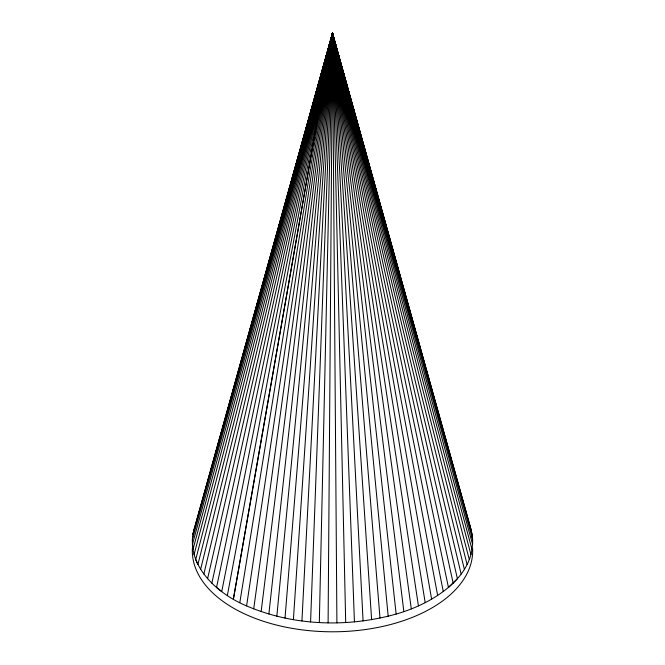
<?xml version="1.0" encoding="UTF-8"?>
<svg xmlns="http://www.w3.org/2000/svg" width="665" height="665" viewBox="0 0 665 665"><rect width="100%" height="100%" fill="white"/><g stroke="black" fill="none" stroke-linecap="round" stroke-linejoin="round"><path stroke-width="1" d="M470.953 529.29L332.5 33.25L192.941 534.344L332.5 33.25L396.149 614.061C347.313 627.76 293.415 625.989 246.582 605.906C217.014 593.687 184.596 564.618 194.047 529.29L332.5 33.25L470.953 529.29C482 574.427 432.799 603.77 396.141 614.069M328.103 622.847L332.5 33.25L472.059 534.336M472.059 549.573L332.5 33.25L332.475 35.328L332.5 33.25L192.385 539.415L192.941 549.573L332.5 33.25L472.615 539.415L472.615 544.494L332.5 33.25L192.385 544.502M319.316 622.531L332.5 33.25L470.953 554.618M469.307 559.606L332.5 33.25L332.392 35.32L332.5 33.25L339.674 60.365M310.58 621.891L332.5 33.25L337.687 53.358M301.927 620.935L332.5 33.25L467.113 564.535M293.398 619.672L332.5 33.25L337.039 51.38M332.35 35.32L332.5 33.25L464.394 569.373M285.019 618.101L332.5 33.25L335.908 47.373M332.309 35.32L332.5 33.25L461.153 574.095M276.831 616.231L332.5 33.25L335.069 44.38M332.043 37.381L332.5 33.25L457.404 578.7L448.443 587.444L332.5 33.25L194.047 554.618M268.868 614.069L332.5 33.25L453.164 583.147M261.146 611.617L332.5 33.25L333.764 39.343M331.976 37.365L332.5 33.25L443.272 591.559M253.714 608.891L332.5 33.25L333.68 39.368L332.5 33.25L325.326 60.365M331.901 37.356L332.5 33.25L437.653 595.474M246.582 605.906L332.5 33.25L431.627 599.182M239.799 602.665L332.5 33.25L425.209 602.665M331.835 37.34L332.5 33.25L333.165 37.34M333.099 37.356L332.5 33.25L233.373 599.182L332.5 33.25L418.426 605.906M333.024 37.365L332.5 33.25L331.403 39.385L332.5 33.25L411.303 608.891M227.355 595.483L332.5 33.25L403.863 611.617M388.177 616.231L332.5 33.25L221.736 591.559L216.557 587.444L332.5 33.25L332.957 37.381M331.237 39.343L332.5 33.25L332.691 35.32M211.844 583.155L332.5 33.25L379.989 618.101M207.596 578.7L332.5 33.25L332.65 35.32L332.5 33.25L195.693 559.614L197.887 564.535L332.5 33.25L371.619 619.672M329.931 44.38L332.5 33.25L363.082 620.935M203.847 574.103L332.5 33.25L354.437 621.891M329.092 47.373L332.5 33.25L332.567 35.32M200.606 569.373L332.5 33.25L345.7 622.531M327.961 51.38L332.5 33.25L336.906 622.847M326.016 58.387L326.789 55.37M327.313 53.358L332.5 33.25M322.666 70.407L323.464 67.389M323.996 65.386L324.794 62.369M340.206 62.369L341.004 65.386M341.536 67.389L342.334 70.407M338.211 55.37L338.984 58.387M472.059 534.336L472.615 539.415M472.615 548.317A140.182 80.931 0 0 1 332.5 631.792A140.182 80.931 0 0 1 192.385 548.317"/></g></svg>
